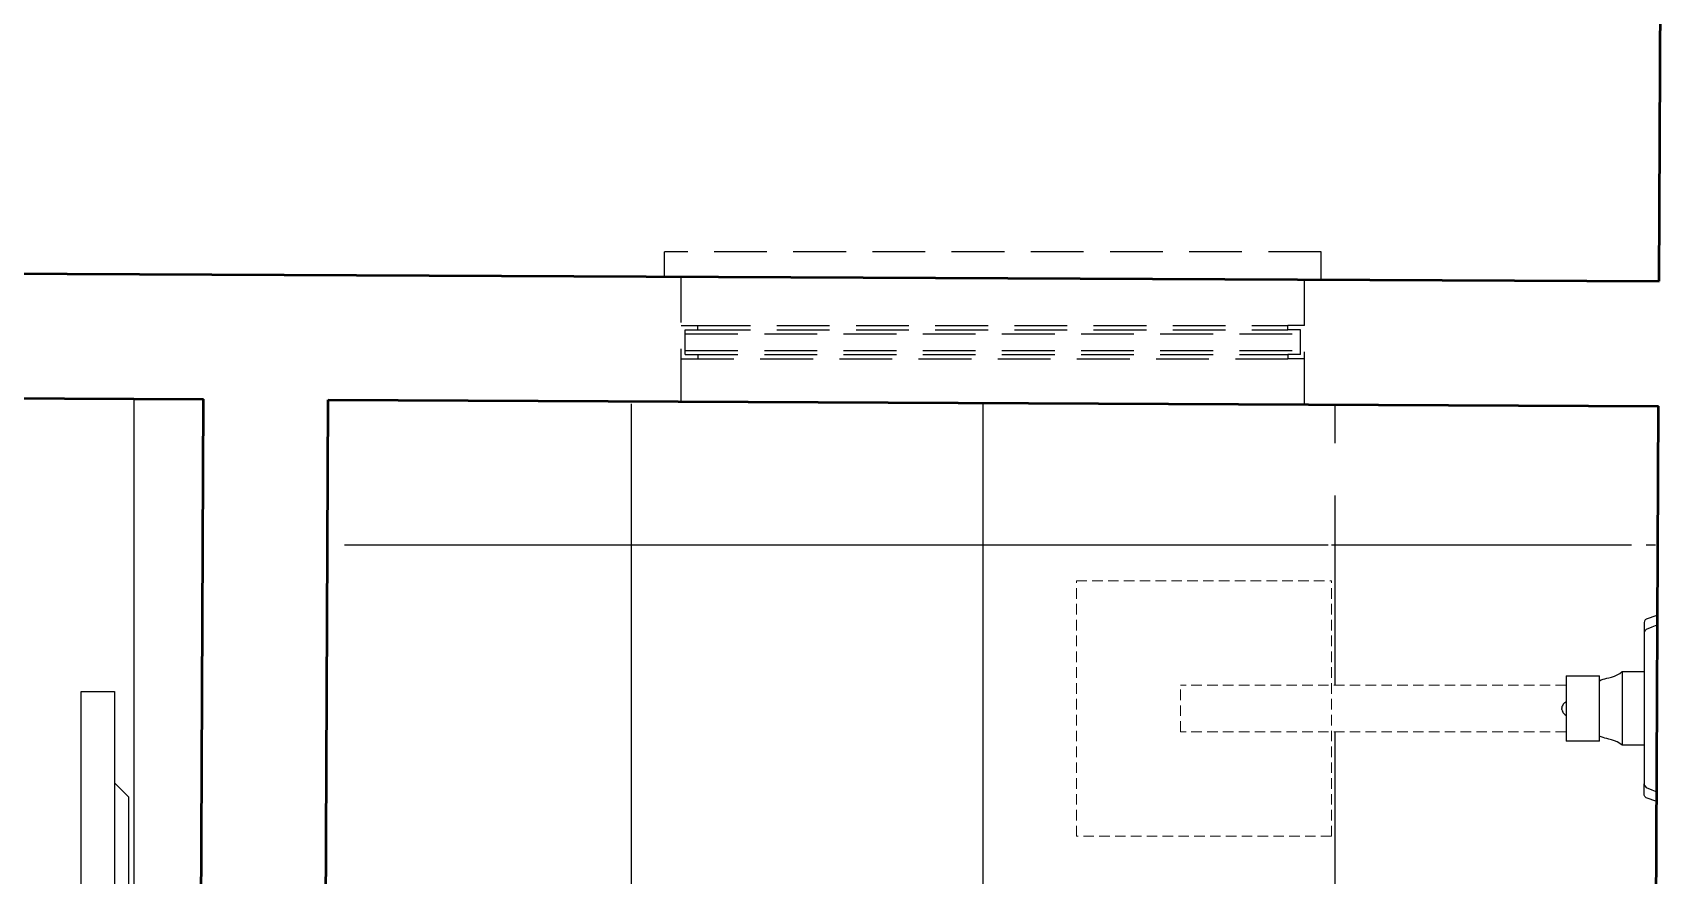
# Model space of a CAD drawing. Header units: millimetres. Extents: x 103208 to 171806, y -164 to 10038.
# Drawn here: x 117248.5 to 117444.5, y 7204.2 to 7305.6 of the extents above; entities that cross this region are included whole.
import ezdxf

# ---------------------------------------------------------------- set-up
doc = ezdxf.new("R2010")
doc.units = ezdxf.units.MM
doc.linetypes.add('HIDDEN', pattern=[9.525, 6.35, -3.175])
for name, color, linetype in [('ACESSORIOS', 2, 'Continuous'), ('Hachuria - Moveis', 1, 'Continuous'), ('Piso', 55, 'Continuous'), ('PN010', 1, 'Continuous'), ('Projeção Janela - Viga', 1, 'HIDDEN')]:
    doc.layers.add(name, color=color, linetype=linetype)
doc.layers.add('Parede Baixa', color=5, linetype='Continuous', lineweight=50)
doc.layers.add('Projeção Janela', color=15, linetype='HIDDEN', lineweight=9)

msp = doc.modelspace()

# ---------------------------------------------------------------- hatches: boundary and pattern name
at = {"layer": 'Piso'}
h = msp.add_hatch(dxfattribs=at)
h.set_pattern_fill('ANSI37', color=256, scale=13.333333, angle=-45)
h.set_pattern_definition([(360, (21012.12, -587.746), (3e-14, 42.333333), []), (90, (21012.12, -587.746), (-42.333333, 3e-14), [])])
h.paths.add_polyline_path([(117444.00681, 7256.99067), (117441.06012, 7256.2228), (117440.92712, 7253.89459), (117440.82309, 7258.41928), (117440.79317, 7259.26545), (117440.79412, 7257.81811), (117438.1627, 7257.81811), (117437.63464, 7257.45677), (117437.23246, 7257.25986), (117436.97389, 7257.17132), (117436.71096, 7257.10182), (117436.41768, 7257.03838), (117435.96825, 7256.92579), (117435.42495, 7256.72424), (117435.42495, 7257.30979), (117431.41514, 7257.30979), (117431.41514, 7256.18279), (117403.18881, 7256.18279), (117404.69342, 7239.63741), (117374.01154, 7239.63741), (117372.50692, 7208.89408), (117404.69342, 7208.89408), (117404.69342, 7249.87775), (117431.41514, 7250.58279), (117431.41514, 7249.45579), (117435.42495, 7249.45579), (117435.42495, 7250.04135), (117436.07892, 7249.80613), (117436.71094, 7249.66377), (117437.23227, 7249.54635), (117438.1627, 7248.94748), (117440.79412, 7248.94748), (117440.79412, 7243.02825), (117440.81852, 7242.82151), (117440.92712, 7242.73393), (117441.21951, 7242.58934), (117442.33512, 7242.18279)], flags=17)
h.paths.add_polyline_path([(117430.28279, 7221.46574), (117404.69342, 7221.46574), (117404.69342, 7227.06574), (117430.28279, 7227.06574)], flags=16)
h.paths.add_polyline_path([(117444.02413, 7260.62482), (117287.22367, 7260.98998), (117282.1402, 7191.38824), (117442.51605, 7190.62381)])

# ---------------------------------------------------------------- linework, layer by layer
msp.add_line((117254.29919, 7226.28604, 9825), (117258.32512, 7226.28604, 9825))
at = {"layer": 'ACESSORIOS'}
msp.add_line((117260.65694, 7071.57633, 9825), (117260.65694, 7261.49884, 9825), dxfattribs=at)
at = {"layer": 'Hachuria - Moveis'}
for p, q in [((117442.29873, 7234.62029, 9825), (117442.29873, 7233.31796, 9825)), ((117442.49588, 7234.96635, 9825), (117442.43173, 7234.91461, 9825)), ((117442.56473, 7235.00111, 9825), (117442.49588, 7234.96635, 9825)), ((117443.83973, 7235.46574, 9825), (117442.56473, 7235.00111, 9825)), ((117443.83973, 7234.28656, 9825), (117443.23355, 7234.04819, 9825)), ((117442.29873, 7233.31796, 9825), (117442.29873, 7228.70105, 9825)), ((117442.33436, 7233.4991, 9825), (117442.30779, 7233.40773, 9825)), ((117442.37664, 7233.58586, 9825), (117442.33436, 7233.4991, 9825)), ((117442.56473, 7233.76322, 9825), (117442.37664, 7233.58586, 9825)), ((117443.23355, 7234.04819, 9825), (117442.56473, 7233.76322, 9825)), ((117438.73707, 7228.14281, 9825), (117439.06332, 7228.29427, 9825)), ((117439.06332, 7228.29427, 9825), (117439.3736, 7228.47999, 9825)), ((117439.3736, 7228.47999, 9825), (117439.66731, 7228.70105, 9825)), ((117439.66731, 7228.70105, 9825), (117442.29873, 7228.70105, 9825)), ((117439.66731, 7228.70105, 9825), (117439.66731, 7219.83043, 9825)), ((117442.29873, 7228.70105, 9825), (117442.29873, 7219.83043, 9825)), ((117432.91975, 7228.19274, 9825), (117436.92956, 7228.19274, 9825)), ((117432.91975, 7228.19274, 9825), (117432.91975, 7225.07636, 9825)), ((117436.92956, 7227.60719, 9825), (117436.92956, 7228.19274, 9825)), ((117436.92956, 7227.60719, 9825), (117437.14418, 7227.69668, 9825)), ((117436.92956, 7220.9243, 9825), (117436.92956, 7227.60719, 9825)), ((117437.14418, 7227.69668, 9825), (117437.36218, 7227.77506, 9825)), ((117437.36218, 7227.77506, 9825), (117437.58354, 7227.84241, 9825)), ((117437.58354, 7227.84241, 9825), (117437.80825, 7227.89873, 9825)), ((117437.80825, 7227.89873, 9825), (117438.03634, 7227.94393, 9825)), ((117438.03634, 7227.94393, 9825), (117438.39481, 7228.02561, 9825)), ((117438.39481, 7228.02561, 9825), (117438.73707, 7228.14281, 9825)), ((117432.41961, 7224.40665, 9825), (117432.40852, 7224.26574, 9825)), ((117432.41961, 7224.40665, 9825), (117432.4526, 7224.54409, 9825)), ((117432.50669, 7224.67467, 9825), (117432.4526, 7224.54409, 9825)), ((117432.58054, 7224.79519, 9825), (117432.50669, 7224.67467, 9825)), ((117432.58054, 7224.79519, 9825), (117432.67234, 7224.90267, 9825)), ((117432.77982, 7224.99446, 9825), (117432.67234, 7224.90267, 9825)), ((117432.77982, 7224.99446, 9825), (117432.90033, 7225.06831, 9825)), ((117432.91975, 7225.07636, 9825), (117432.90033, 7225.06831, 9825)), ((117432.91975, 7225.07636, 9825), (117432.91975, 7223.45513, 9825)), ((117432.41961, 7224.12483, 9825), (117432.40852, 7224.26574, 9825)), ((117432.41961, 7224.12483, 9825), (117432.4526, 7223.9874, 9825)), ((117432.4526, 7223.9874, 9825), (117432.50669, 7223.85681, 9825)), ((117432.58054, 7223.7363, 9825), (117432.50669, 7223.85681, 9825)), ((117432.58054, 7223.7363, 9825), (117432.67234, 7223.62882, 9825)), ((117432.77982, 7223.53702, 9825), (117432.67234, 7223.62882, 9825)), ((117432.77982, 7223.53702, 9825), (117432.90033, 7223.46317, 9825)), ((117432.90033, 7223.46317, 9825), (117432.91975, 7223.45513, 9825)), ((117432.91975, 7223.45513, 9825), (117432.91975, 7220.33874, 9825)), ((117437.14418, 7220.8348, 9825), (117436.92956, 7220.9243, 9825)), ((117436.92956, 7220.33874, 9825), (117436.92956, 7220.9243, 9825)), ((117437.36218, 7220.75642, 9825), (117437.14418, 7220.8348, 9825)), ((117437.58354, 7220.68907, 9825), (117437.36218, 7220.75642, 9825)), ((117437.80825, 7220.63276, 9825), (117437.58354, 7220.68907, 9825)), ((117438.03634, 7220.58755, 9825), (117437.80825, 7220.63276, 9825)), ((117438.39476, 7220.50589, 9825), (117438.03634, 7220.58755, 9825)), ((117438.73688, 7220.38875, 9825), (117438.39476, 7220.50589, 9825)), ((117439.06314, 7220.23788, 9825), (117438.73688, 7220.38875, 9825)), ((117436.92956, 7220.33874, 9825), (117432.91975, 7220.33874, 9825)), ((117439.37356, 7220.05152, 9825), (117439.06314, 7220.23788, 9825)), ((117439.66731, 7219.83043, 9825), (117439.37356, 7220.05152, 9825)), ((117442.29873, 7219.83043, 9825), (117439.66731, 7219.83043, 9825)), ((117442.29873, 7219.83043, 9825), (117442.29873, 7215.21353, 9825)), ((117442.29873, 7215.21353, 9825), (117442.30779, 7215.12376, 9825)), ((117442.29873, 7213.9112, 9825), (117442.29873, 7215.21353, 9825)), ((117442.30779, 7215.12376, 9825), (117442.33436, 7215.03238, 9825)), ((117442.33436, 7215.03238, 9825), (117442.37664, 7214.94563, 9825)), ((117442.37664, 7214.94563, 9825), (117442.56473, 7214.76827, 9825)), ((117442.56473, 7214.76827, 9825), (117443.23355, 7214.48329, 9825)), ((117442.30779, 7213.83442, 9825), (117442.29873, 7213.9112, 9825)), ((117442.33436, 7213.75627, 9825), (117442.30779, 7213.83442, 9825)), ((117442.37664, 7213.68207, 9825), (117442.33436, 7213.75627, 9825)), ((117442.43173, 7213.61688, 9825), (117442.37664, 7213.68207, 9825)), ((117442.49588, 7213.56514, 9825), (117442.43173, 7213.61688, 9825)), ((117442.56473, 7213.53038, 9825), (117442.49588, 7213.56514, 9825)), ((117443.83973, 7213.06574, 9825), (117442.56473, 7213.53038, 9825)), ((117443.23355, 7214.48329, 9825), (117443.83973, 7214.24493, 9825))]:
    msp.add_line(p, q, dxfattribs=at)
msp.add_arc((117442.63505, 7234.64552, 9825), 0.33727, 127.0748722, 184.2896314, dxfattribs=at)
at = {"layer": 'Parede Baixa'}
for p, q in [((117444.09578, 7275.65556, 9825), (117444.50012, 7360.4855, 9825)), ((117187.56359, 7276.87832, 9825), (117444.09578, 7275.65556, 9825)), ((117187.49195, 7261.84758, 9825), (117269.02612, 7261.45895, 9825)), ((117267.92895, 7031.27537, 9825), (117269.02612, 7261.45895, 9825)), ((117283.00028, 7046.2037, 9825), (117284.02595, 7261.38745, 9825)), ((117284.02595, 7261.38745, 9825), (117444.02413, 7260.62482, 9825)), ((117442.99846, 7045.44107, 9825), (117444.02413, 7260.62482, 9825))]:
    msp.add_line(p, q, dxfattribs=at)
at = {"layer": 'PN010'}
for p, q in [((117258.32512, 7215.32782, 9825), (117259.98286, 7213.63216, 9825)), ((117259.98286, 7213.63216, 9825), (117259.98286, 7117.52395, 9825))]:
    msp.add_line(p, q, dxfattribs=at)
at = {"layer": 'PN010', "elevation": 9825}
msp.add_lwpolyline([(117254.29919, 7226.28604), (117258.32512, 7226.28604), (117258.32512, 7106.28604), (117254.29919, 7106.28604)], close=True, dxfattribs=at)
at = {"layer": 'Projeção Janela', "linetype": 'HIDDEN', "ltscale": 0.2}
for p, q in [((117374.01154, 7239.63741, 9825), (117404.69342, 7239.63741, 9825)), ((117374.01154, 7208.89408, 9825), (117374.01154, 7239.63741, 9825)), ((117404.69342, 7208.89408, 9825), (117404.69342, 7239.63741, 9825)), ((117386.55248, 7221.46574, 9825), (117386.55248, 7227.06574, 9825)), ((117432.91975, 7227.06574, 9825), (117386.55248, 7227.06574, 9825)), ((117432.91975, 7221.46574, 9825), (117386.55248, 7221.46574, 9825)), ((117404.69342, 7208.89408, 9825), (117374.01154, 7208.89408, 9825))]:
    msp.add_line(p, q, dxfattribs=at)
at = {"layer": 'Projeção Janela - Viga'}
for p, q in [((117403.45397, 7279.19474, 9825), (117324.45572, 7279.19474, 9825)), ((117324.45572, 7276.22582, 9825), (117324.45572, 7279.19474, 9825)), ((117403.45397, 7275.84928, 9825), (117403.45397, 7279.19474, 9825)), ((117326.476, 7261.18494, 9825), (117326.476, 7276.21619, 9825)), ((117401.45397, 7260.82773, 9825), (117401.45397, 7275.85881, 9825)), ((117326.45397, 7270.32756, 9825), (117328.45397, 7270.32756, 9825)), ((117326.95397, 7266.82756, 9825), (117326.95397, 7269.82756, 9825)), ((117326.95397, 7269.82756, 9825), (117328.45397, 7269.82756, 9825)), ((117328.45397, 7270.32756, 9825), (117399.45397, 7270.32756, 9825)), ((117328.45397, 7269.82756, 9825), (117328.45397, 7270.32756, 9825)), ((117328.45397, 7269.82756, 9825), (117399.45397, 7269.82756, 9825)), ((117401.45397, 7270.32756, 9825), (117399.45397, 7270.32756, 9825)), ((117399.45397, 7269.82756, 9825), (117399.45397, 7270.32756, 9825)), ((117400.95397, 7269.82756, 9825), (117399.45397, 7269.82756, 9825)), ((117400.95397, 7266.82756, 9825), (117400.95397, 7269.82756, 9825)), ((117326.95397, 7269.32756, 9825), (117400.95397, 7269.32756, 9825)), ((117326.45397, 7266.32756, 9825), (117399.45397, 7266.32756, 9825)), ((117326.45397, 7266.32756, 9825), (117328.45397, 7266.32756, 9825)), ((117326.95397, 7267.32756, 9825), (117400.95397, 7267.32756, 9825)), ((117326.95397, 7266.82756, 9825), (117399.45397, 7266.82756, 9825)), ((117326.95397, 7266.82756, 9825), (117328.45397, 7266.82756, 9825)), ((117328.45397, 7266.82756, 9825), (117328.45397, 7266.32756, 9825)), ((117400.95397, 7266.82756, 9825), (117399.45397, 7266.82756, 9825)), ((117399.45397, 7266.82756, 9825), (117399.45397, 7266.32756, 9825)), ((117401.45397, 7266.32756, 9825), (117399.45397, 7266.32756, 9825))]:
    msp.add_line(p, q, dxfattribs=at)

doc.saveas('drawing.dxf')
